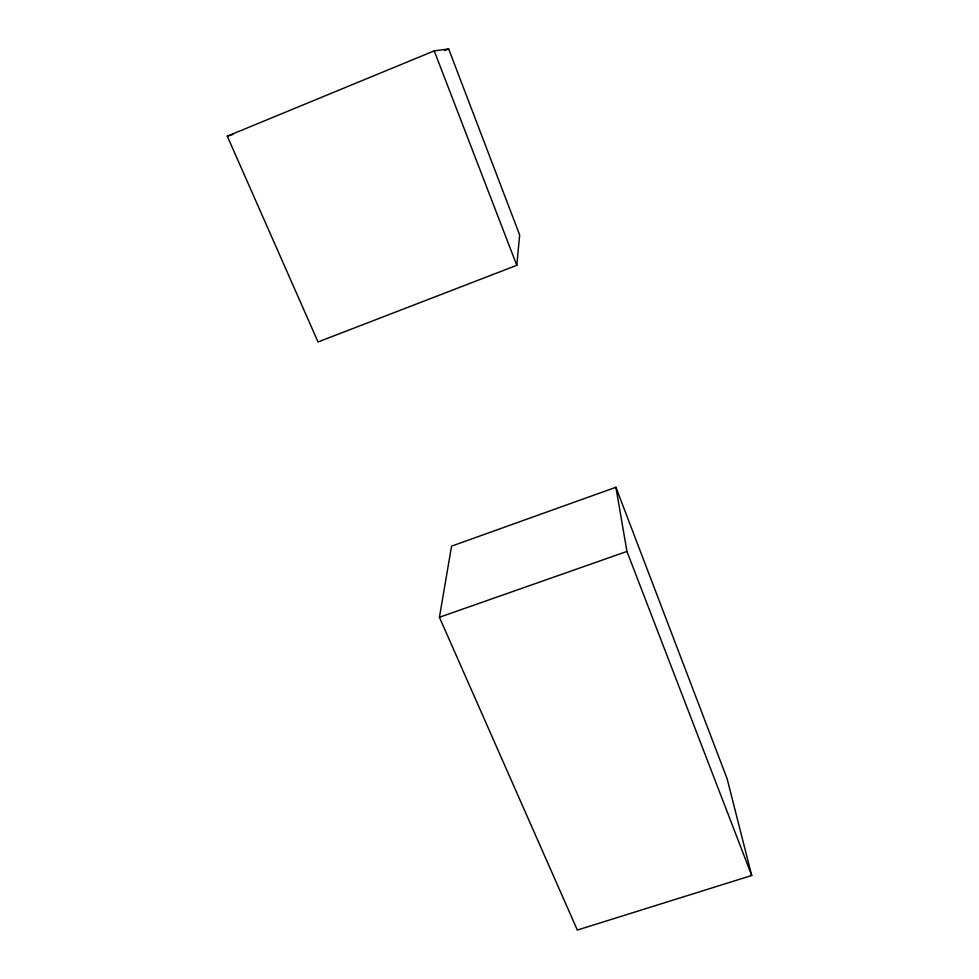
<?xml version="1.0" encoding="UTF-8"?>
<svg xmlns="http://www.w3.org/2000/svg" width="979" height="979" viewBox="0 0 979 979"><rect width="100%" height="100%" fill="white"/><g stroke="black" fill="none" stroke-linecap="round" stroke-linejoin="round"><path stroke-width="1.47" d="M516.79 265.309L519.665 235.009L448.676 48.95L434.223 50.871L227.287 136.167L318.028 341.965L516.79 265.309L434.223 50.871M439.424 617.272L451.564 546.147L615.913 487.273L727.091 778.648L751.713 875.495L577.329 930.05L439.424 617.272L626.952 551.434L615.913 487.273M444.442 50.688L448.676 48.95M227.287 136.167L232.929 134.368M626.952 551.434L751.713 875.495"/></g></svg>
